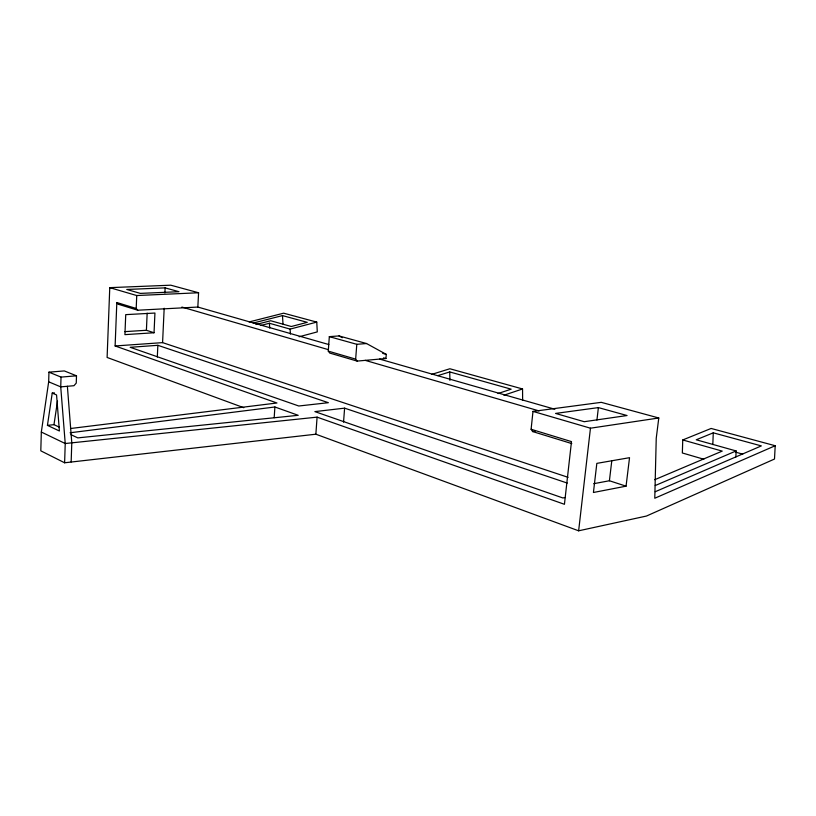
<?xml version="1.0" encoding="UTF-8"?>
<svg xmlns="http://www.w3.org/2000/svg" width="816" height="816" viewBox="0 0 816 816"><rect width="100%" height="100%" fill="white"/><g stroke="black" fill="none" stroke-linecap="round" stroke-linejoin="round"><path stroke-width="1.22" d="M48.674 381.817L60.731 386.876L73.981 385.703L76.255 383.081L76.5 375.799L64.301 370.923L48.95 372.167L48.674 381.817L41.33 432.041L40.8 450.83L64.617 462.784L315.863 434.204L578.636 530.808L646.445 516.049L774.506 459.031L775.2 445.74L711.124 428.451L682.747 439.957L682.349 452.982L703.81 459.235M48.95 372.167L61.037 377.104L60.731 386.876L65.229 443.527L64.617 462.784M71.155 461.948L71.788 442.751L67.381 386.284M328.817 344.546L197.839 307.051L198.584 292.76L170.779 285.192L109.762 287.65L107.11 357.459L243.79 407.704M712.817 444.567L713.266 432.827L761.328 445.903L655.289 491.701M70.472 428.522L276.95 402.992L115.117 345.964L116.821 302.532L136.201 308.458L137.71 310.213L197.839 307.051M136.201 308.458L136.741 295.535L109.762 287.65M154.04 332.755L124.919 334.642L125.735 314.639L154.938 313.048L154.04 332.755L146.411 330.276L147.155 313.16M735.859 457.011L736.114 450.942L696.242 439.783L713.266 432.827M157.315 357.02L157.855 345.311L130.193 347.3L298.789 406.001L328.369 402.696L157.855 345.311M568.12 477.34L162.578 342.628L164.179 308.244M164.893 292.964L165.128 287.875L126.755 289.466L140.342 293.393L178.969 291.7L165.128 287.875M274.186 417.731L274.89 406.99L70.084 432.776M315.863 434.204L317.087 417.139L65.229 443.527L41.33 432.041M328.277 351.125L329.327 336.641L339.007 335.927L366.547 343.536L386.274 354.368L385.937 358.52L357.122 361.09L329.746 353.063L328.277 351.125L355.654 359.122L357.122 361.09M343.546 422.137L344.607 408.153L314.884 411.611L562.846 497.954L565.315 497.485M355.654 359.122L356.796 344.311L329.327 336.641M571.792 443.588L532.613 431.552L531.104 429.267L532.991 411.397L601.259 402.339L658.787 417.986L656.237 438.253L654.779 498.239L775.2 445.74M578.636 530.808L590.458 428.196L658.787 417.986M596.945 420.026L598.383 407.602L627.065 415.528L584.215 421.709L555.563 413.426L598.383 407.602M593.701 483.704L609.409 480.757L611.745 461.152M626.056 486.173L629.534 457.684L596.833 463.376L593.426 492.487L626.056 486.173L609.409 480.757M52.234 393.088L56.569 394.954L59.395 430.991L47.44 425.371L52.234 393.088L54.427 392.884M59.425 427.207L53.968 424.667L57.508 401.146M655.258 485.53L736.114 450.942M654.728 479.706L722.221 451.105L682.747 439.957M503.921 395.219L522.556 388.967L522.638 400.299M497.995 393.557L511.153 389.171L449.728 371.933L437.886 375.625M431.878 374.33L449.871 368.761L522.556 388.967M299.166 336.753L317.291 331.898L316.761 322.106L283.662 313.181L249.094 321.943M260.824 325.462L269.402 323.258L290.108 329.103L316.761 322.106M255.979 324.513L270.688 320.749L291.292 326.512L307.255 322.34L282.479 315.598L253.133 323.065M532.613 431.552L535.133 431.185M47.44 425.371L53.968 424.667M61.037 377.104L76.5 375.799M356.796 344.311L366.547 343.536M115.117 345.964L162.578 342.628M124.96 331.633L146.411 330.276M116.821 302.532L118.32 304.256L120.564 304.154M136.741 295.535L198.584 292.76M735.532 452.125L742.713 454.145M382.673 353.359L386.274 354.368M383.54 357.836L385.937 358.52M379.613 359.081L554.87 409.244M181.886 307.061L328.144 349.585M365.231 360.366L539.09 410.917M532.991 411.397L590.458 428.196M531.104 429.267L571.486 441.619L564.437 504.298L317.087 417.139M118.32 304.256L137.71 310.213M344.607 408.153L567.263 483.072M274.89 406.99L298.217 415.313L77.806 437.886L70.972 434.693M339.007 335.927L342.281 337.702M269.402 323.258L269.719 328.124M282.479 315.598L282.999 323.983M290.108 329.103L290.414 334.06M449.728 371.933L449.932 380.368"/></g></svg>
